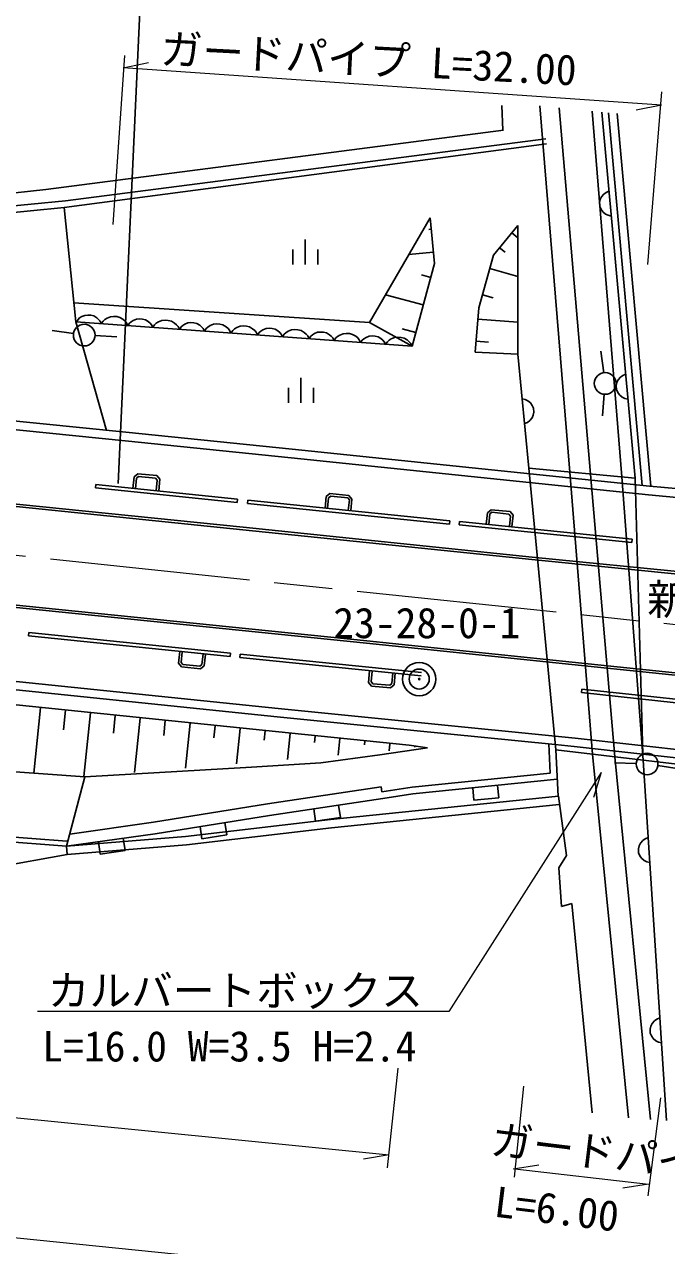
# Model space of a CAD drawing. Units: millimetres, scale not verified. Extents: x 40000 to 680000, y 20000 to 380000.
# Drawn here: x 104930 to 143455, y 243872 to 317139 of the extents above; entities that cross this region are included whole.
import ezdxf
from ezdxf.enums import TextEntityAlignment as Align

# ---------------------------------------------------------------- set-up
doc = ezdxf.new("R2010")
doc.units = ezdxf.units.MM
doc.header["$LTSCALE"] = 1000
doc.linetypes.add('CHAIN', pattern=[18.5, 12, -1.5, 3.5, -1.5])
for name, color, linetype, lineweight in [('M-BGD', 7, 'Continuous', 25), ('M-BMK', 2, 'CHAIN', 13), ('M-BMK-SRVR', 3, 'Continuous', 25), ('M-STR-HTXT', 7, 'Continuous', 13), ('M-STR-STR1', 1, 'Continuous', 25), ('M-STR-STRC', 7, 'Continuous', 25)]:
    doc.layers.add(name, color=color, linetype=linetype, lineweight=lineweight)
doc.styles.add('ＭＳ ゴシック', font='')
doc.styles.get('ＭＳ ゴシック').set_extended_font_data('MS Gothic')

msp = doc.modelspace()

# ---------------------------------------------------------------- linework, layer by layer
at = {"layer": 'M-BGD'}
for p, q in [((133566, 312265), (133640, 310786)), ((137646, 290279), (135860, 312262)), ((138893, 290163), (137014, 312144)), ((138992, 311941), (140774, 289987)), ((141569, 289913), (139567, 311882)), ((139968, 311841), (141986, 289484)), ((140495, 311787), (142513, 289430)), ((106218, 307226), (133679, 310791)), ((136252, 309983), (107322, 306151)), ((107403, 306564), (136214, 310281)), ((106218, 307226), (86822, 305147)), ((139826, 307061), (139685, 306957)), ((140000, 307137), (139826, 307061)), ((90915, 304912), (107403, 306564)), ((139473, 306637), (139429, 306452)), ((139429, 306452), (139451, 306213)), ((139549, 306794), (139473, 306637)), ((139685, 306957), (139549, 306794)), ((107322, 306151), (91327, 304619)), ((108007, 299303), (107322, 306151)), ((125627, 299252), (129265, 305530)), ((129525, 302790), (129265, 305530)), ((139451, 306213), (139527, 306039)), ((139527, 306039), (139631, 305898)), ((139631, 305898), (139794, 305762)), ((139794, 305762), (139951, 305686)), ((139951, 305686), (140136, 305643)), ((129330, 304845), (129183, 304831)), ((134525, 305073), (133074, 303286)), ((134538, 297354), (134525, 305073)), ((121776, 304228), (121776, 302728)), ((134163, 304626), (134527, 304331)), ((121026, 303628), (121026, 302728)), ((122526, 303628), (122526, 302728)), ((129460, 303475), (127994, 303336)), ((133437, 303733), (133764, 303467)), ((128192, 297831), (129525, 302790)), ((133074, 303286), (132184, 300125)), ((129303, 301964), (128757, 302110)), ((132851, 302496), (134530, 302023)), ((125627, 299252), (107893, 300438)), ((128858, 300310), (126593, 300919)), ((132406, 300915), (133044, 300736)), ((108555, 299684), (108369, 299608)), ((108737, 299701), (108555, 299684)), ((108916, 299688), (108737, 299701)), ((109093, 299645), (108916, 299688)), ((132184, 300125), (131972, 297470)), ((128192, 297831), (108007, 299303)), ((108007, 299303), (109853, 292779)), ((108146, 299443), (108046, 299300)), ((108243, 299527), (108146, 299443)), ((108369, 299608), (108243, 299527)), ((109266, 299542), (109093, 299645)), ((109380, 299444), (109266, 299542)), ((109463, 299347), (109380, 299444)), ((109542, 299191), (109463, 299347)), ((109649, 299344), (109542, 299191)), ((109752, 299433), (109649, 299344)), ((109886, 299519), (109752, 299433)), ((110085, 299601), (109886, 299519)), ((110279, 299619), (110085, 299601)), ((110470, 299605), (110279, 299619)), ((110659, 299559), (110470, 299605)), ((110844, 299449), (110659, 299559)), ((110965, 299344), (110844, 299449)), ((111053, 299241), (110965, 299344)), ((111137, 299075), (111053, 299241)), ((111238, 299218), (111137, 299075)), ((111334, 299301), (111238, 299218)), ((111461, 299382), (111334, 299301)), ((111647, 299459), (111461, 299382)), ((111828, 299476), (111647, 299459)), ((112008, 299462), (111828, 299476)), ((112185, 299419), (112008, 299462)), ((112358, 299317), (112185, 299419)), ((112471, 299218), (112358, 299317)), ((112555, 299122), (112471, 299218)), ((112633, 298966), (112555, 299122)), ((112741, 299118), (112633, 298966)), ((112844, 299207), (112741, 299118)), ((112978, 299293), (112844, 299207)), ((113177, 299375), (112978, 299293)), ((113371, 299393), (113177, 299375)), ((113562, 299379), (113371, 299393)), ((113751, 299333), (113562, 299379)), ((113936, 299224), (113751, 299333)), ((114056, 299119), (113936, 299224)), ((114145, 299016), (114056, 299119)), ((114229, 298849), (114145, 299016)), ((114330, 298992), (114229, 298849)), ((114426, 299076), (114330, 298992)), ((114552, 299157), (114426, 299076)), ((114738, 299233), (114552, 299157)), ((114920, 299250), (114738, 299233)), ((115100, 299237), (114920, 299250)), ((115277, 299194), (115100, 299237)), ((115450, 299091), (115277, 299194)), ((115563, 298993), (115450, 299091)), ((115646, 298896), (115563, 298993)), ((115935, 298981), (115833, 298893)), ((116070, 299068), (115935, 298981)), ((116268, 299150), (116070, 299068)), ((116462, 299168), (116268, 299150)), ((116654, 299154), (116462, 299168)), ((116843, 299108), (116654, 299154)), ((117027, 298998), (116843, 299108)), ((117148, 298893), (117027, 298998)), ((117666, 298951), (117531, 298865)), ((117864, 299033), (117666, 298951)), ((118058, 299051), (117864, 299033)), ((118250, 299037), (118058, 299051)), ((118439, 298991), (118250, 299037)), ((118623, 298882), (118439, 298991)), ((128192, 297831), (125627, 299252)), ((132131, 299462), (134535, 299270)), ((107874, 298588), (106586, 298769)), ((109167, 298465), (110465, 298401)), ((115725, 298740), (115646, 298896)), ((115833, 298893), (115725, 298740)), ((117237, 298790), (117148, 298893)), ((117321, 298624), (117237, 298790)), ((117428, 298776), (117321, 298624)), ((117531, 298865), (117428, 298776)), ((118744, 298777), (118623, 298882)), ((118833, 298674), (118744, 298777)), ((118917, 298507), (118833, 298674)), ((119017, 298650), (118917, 298507)), ((119114, 298734), (119017, 298650)), ((119240, 298815), (119114, 298734)), ((119426, 298891), (119240, 298815)), ((119608, 298908), (119426, 298891)), ((119787, 298895), (119608, 298908)), ((119965, 298852), (119787, 298895)), ((120138, 298749), (119965, 298852)), ((120251, 298651), (120138, 298749)), ((120334, 298554), (120251, 298651)), ((120413, 298398), (120334, 298554)), ((120520, 298551), (120413, 298398)), ((120623, 298640), (120520, 298551)), ((120758, 298726), (120623, 298640)), ((120956, 298808), (120758, 298726)), ((121150, 298826), (120956, 298808)), ((121341, 298812), (121150, 298826)), ((121530, 298766), (121341, 298812)), ((121715, 298656), (121530, 298766)), ((121836, 298551), (121715, 298656)), ((121924, 298448), (121836, 298551)), ((122009, 298282), (121924, 298448)), ((122109, 298425), (122009, 298282)), ((122206, 298508), (122109, 298425)), ((122332, 298589), (122206, 298508)), ((122518, 298666), (122332, 298589)), ((122700, 298683), (122518, 298666)), ((122879, 298669), (122700, 298683)), ((123056, 298626), (122879, 298669)), ((123229, 298524), (123056, 298626)), ((123342, 298425), (123229, 298524)), ((123426, 298329), (123342, 298425)), ((123505, 298173), (123426, 298329)), ((123612, 298325), (123505, 298173)), ((123715, 298414), (123612, 298325)), ((123849, 298500), (123715, 298414)), ((124048, 298582), (123849, 298500)), ((124242, 298600), (124048, 298582)), ((124433, 298586), (124242, 298600)), ((124622, 298540), (124433, 298586)), ((124807, 298431), (124622, 298540)), ((124927, 298326), (124807, 298431)), ((125016, 298223), (124927, 298326)), ((125100, 298056), (125016, 298223)), ((125201, 298199), (125100, 298056)), ((125297, 298283), (125201, 298199)), ((125424, 298364), (125297, 298283)), ((125610, 298440), (125424, 298364)), ((125791, 298457), (125610, 298440)), ((125971, 298444), (125791, 298457)), ((126148, 298401), (125971, 298444)), ((126321, 298298), (126148, 298401)), ((126434, 298200), (126321, 298298)), ((126517, 298103), (126434, 298200)), ((126941, 298275), (126806, 298188)), ((127140, 298357), (126941, 298275)), ((127333, 298375), (127140, 298357)), ((127525, 298361), (127333, 298375)), ((127714, 298315), (127525, 298361)), ((128414, 298657), (127601, 298876)), ((127899, 298205), (127714, 298315)), ((128019, 298100), (127899, 298205)), ((126596, 297947), (126517, 298103)), ((126704, 298100), (126596, 297947)), ((126806, 298188), (126704, 298100)), ((128108, 297997), (128019, 298100)), ((128192, 297831), (128108, 297997)), ((134538, 297354), (131972, 297470)), ((132025, 298134), (132779, 298074)), ((139682, 296242), (139503, 297529)), ((135185, 290509), (134538, 297354)), ((140827, 296076), (140686, 295973)), ((141001, 296152), (140827, 296076)), ((120767, 295342), (120767, 294442)), ((121517, 295942), (121517, 294442)), ((122267, 295342), (122267, 294442)), ((140474, 295652), (140431, 295467)), ((140431, 295467), (140452, 295228)), ((140550, 295810), (140474, 295652)), ((140686, 295973), (140550, 295810)), ((134976, 294635), (134791, 294678)), ((135134, 294560), (134976, 294635)), ((135297, 294425), (135134, 294560)), ((139716, 294950), (139604, 293655)), ((140452, 295228), (140528, 295055)), ((140528, 295055), (140632, 294913)), ((140632, 294913), (140795, 294778)), ((140795, 294778), (140952, 294702)), ((140952, 294702), (141137, 294658)), ((111020, 292668), (99057, 293877)), ((135401, 294284), (135297, 294425)), ((135478, 294110), (135401, 294284)), ((135458, 293686), (135500, 293871)), ((135500, 293871), (135478, 294110)), ((110968, 292151), (99004, 293360)), ((134932, 293185), (135106, 293261)), ((135106, 293261), (135247, 293365)), ((135247, 293365), (135382, 293529)), ((135382, 293529), (135458, 293686)), ((120990, 291655), (111020, 292668)), ((120937, 291138), (110968, 292151)), ((132954, 290412), (120990, 291655)), ((132901, 289895), (120937, 291138)), ((111511, 289996), (111729, 290176)), ((111729, 290176), (112874, 290066)), ((142428, 289438), (132954, 290412)), ((139020, 273360), (137646, 290279)), ((138893, 290163), (140342, 273204)), ((111444, 289300), (111511, 289996)), ((111593, 289285), (111654, 289920)), ((111654, 289920), (111777, 290021)), ((111777, 290021), (112798, 289923)), ((112798, 289923), (112899, 289800)), ((112899, 289800), (112837, 289166)), ((112874, 290066), (113054, 289848)), ((113054, 289848), (112987, 289151)), ((142377, 288921), (132901, 289895)), ((142048, 273005), (140774, 289987)), ((147964, 288919), (142428, 289438)), ((122966, 288124), (123037, 288820)), ((123037, 288820), (123256, 288999)), ((123115, 288108), (123180, 288743)), ((123180, 288743), (123303, 288843)), ((123256, 288999), (124400, 288882)), ((123303, 288843), (124323, 288739)), ((124323, 288739), (124423, 288616)), ((124400, 288882), (124579, 288663)), ((147916, 288401), (142377, 288921)), ((118036, 286825), (102958, 288357)), ((118051, 286974), (102973, 288506)), ((124423, 288616), (124358, 287981)), ((124579, 288663), (124508, 287966)), ((132704, 287842), (132923, 288022)), ((132923, 288022), (134068, 287908)), ((132635, 287146), (132704, 287842)), ((132785, 287131), (132848, 287766)), ((132848, 287766), (132970, 287866)), ((132970, 287866), (133991, 287765)), ((133991, 287765), (134091, 287642)), ((134091, 287642), (134028, 287008)), ((134068, 287908), (134247, 287689)), ((134247, 287689), (134178, 286993)), ((135368, 285031), (118036, 286825)), ((135383, 285180), (118051, 286974)), ((149173, 283654), (135368, 285031)), ((149187, 283803), (135383, 285180)), ((85494, 284097), (106987, 281890)), ((85509, 284247), (107002, 282040)), ((106987, 281890), (125448, 280013)), ((107002, 282040), (125463, 280163)), ((125448, 280013), (139313, 278570)), ((125463, 280163), (139328, 278719)), ((114175, 278820), (114252, 279516)), ((114331, 278865), (114402, 279499)), ((115644, 279361), (115574, 278727)), ((115793, 279345), (115716, 278649)), ((95434, 278653), (120144, 276103)), ((114352, 278599), (114175, 278820)), ((114430, 278741), (114331, 278865)), ((115495, 278472), (114352, 278599)), ((115450, 278628), (114430, 278741)), ((115574, 278727), (115450, 278628)), ((115716, 278649), (115495, 278472)), ((139313, 278570), (154095, 277034)), ((139328, 278719), (154110, 277183)), ((120094, 275605), (95382, 278156)), ((125570, 277659), (125635, 278356)), ((125725, 277707), (125785, 278342)), ((125827, 277585), (125725, 277707)), ((127029, 278226), (126970, 277590)), ((127179, 278212), (127114, 277515)), ((95290, 277261), (120002, 274710)), ((125751, 277441), (125570, 277659)), ((126896, 277334), (125751, 277441)), ((126848, 277489), (125827, 277585)), ((126970, 277590), (126848, 277489)), ((127114, 277515), (126896, 277334)), ((105891, 276143), (105485, 272218)), ((107389, 275988), (107268, 274825)), ((108886, 275834), (108491, 272006)), ((110384, 275679), (110274, 274613)), ((111881, 275524), (111544, 272256)), ((128100, 274798), (120094, 275605)), ((120144, 276103), (128151, 275295)), ((108550, 272002), (67352, 274900)), ((113379, 275369), (113286, 274474)), ((114876, 275215), (114597, 272515)), ((116374, 275060), (116299, 274335)), ((117872, 274905), (117651, 272774)), ((119369, 274750), (119312, 274196)), ((128101, 274798), (136778, 273930)), ((128151, 275295), (137970, 274313)), ((120002, 274710), (128010, 273902)), ((120867, 274595), (120705, 273032)), ((122364, 274441), (122325, 274057)), ((123862, 274286), (123759, 273291)), ((125359, 274131), (125337, 273918)), ((137970, 274313), (145335, 273497)), ((126251, 273309), (122719, 272839)), ((129103, 273744), (126251, 273309)), ((126857, 273976), (126813, 273550)), ((128010, 273902), (129103, 273744)), ((128355, 273822), (128350, 273779)), ((136479, 272208), (136389, 273968)), ((136808, 273620), (136948, 270837)), ((136808, 273620), (145114, 272643)), ((139020, 273360), (141169, 251532)), ((142022, 273361), (145278, 273000)), ((118560, 272580), (108550, 272002)), ((122719, 272839), (118560, 272580)), ((141639, 272788), (140340, 272834)), ((140342, 273204), (142485, 251442)), ((142048, 273005), (143452, 251376)), ((142931, 272667), (144216, 272472)), ((108550, 272002), (107456, 267828)), ((128189, 271367), (136479, 272208)), ((128239, 270970), (136897, 271848)), ((107480, 268127), (66948, 271315)), ((119520, 270375), (126331, 271395)), ((126331, 271395), (126377, 271099)), ((126377, 271099), (128189, 271367)), ((131822, 271333), (131898, 270587)), ((133390, 270738), (133314, 271485)), ((107456, 267828), (66914, 271017)), ((112676, 269276), (119520, 270375)), ((119627, 269684), (126435, 270703)), ((136967, 270839), (123292, 269436)), ((126435, 270703), (128239, 270970)), ((131898, 270587), (133390, 270738)), ((137448, 267266), (136967, 270839)), ((112781, 268584), (119627, 269684)), ((122289, 270082), (122400, 269341)), ((137018, 270341), (123346, 268939)), ((123884, 269563), (123773, 270304)), ((107649, 268563), (112676, 269276)), ((123292, 269436), (114600, 268410)), ((123346, 268939), (114649, 267912)), ((115464, 269015), (115583, 268274)), ((117064, 268512), (116945, 269253)), ((122400, 269341), (123884, 269563)), ((107456, 267828), (112781, 268584)), ((114600, 268410), (107456, 267828)), ((114600, 268410), (107456, 267828)), ((110967, 267569), (110861, 268311)), ((115583, 268274), (117064, 268512)), ((142030, 268175), (141891, 268016)), ((142174, 268275), (142030, 268175)), ((142350, 268346), (142174, 268275)), ((107456, 267828), (107497, 267330)), ((114649, 267912), (107497, 267330)), ((109376, 268101), (109482, 267358)), ((109482, 267358), (110967, 267569)), ((141810, 267860), (141762, 267677)), ((141762, 267677), (141778, 267437)), ((141778, 267437), (141849, 267261)), ((141891, 268016), (141810, 267860)), ((107497, 267330), (65207, 259853)), ((136999, 266533), (137448, 267266)), ((141849, 267261), (141949, 267118)), ((141949, 267118), (142108, 266978)), ((142108, 266978), (142264, 266898)), ((142264, 266898), (142447, 266849)), ((137147, 264207), (136999, 266533)), ((137771, 264395), (137147, 264207)), ((138982, 251837), (137771, 264395)), ((142593, 257201), (142513, 257045)), ((142733, 257360), (142593, 257201)), ((142876, 257460), (142733, 257360)), ((143052, 257531), (142876, 257460)), ((142513, 257045), (142464, 256862)), ((142464, 256862), (142480, 256622)), ((142480, 256622), (142551, 256447)), ((142551, 256447), (142651, 256303)), ((142651, 256303), (142810, 256163)), ((142810, 256163), (142966, 256083)), ((142966, 256083), (143149, 256035))]:
    msp.add_line(p, q, dxfattribs=at)
for centre in [(108517, 298497), (139771, 295598), (142288, 272765)]:
    msp.add_circle(centre, 650, dxfattribs=at)
at = {"layer": 'M-BMK'}
msp.add_line((69695, 288943), (147947, 280717), dxfattribs=at)
at = {"layer": 'M-BMK-SRVR'}
for radius in [1000, 600, 40]:
    msp.add_circle((128615, 277863), radius, dxfattribs=at)
at = {"layer": 'M-STR-HTXT'}
for p, q in [((110254, 305138), (110948, 315273)), ((110855, 314530), (112381, 314846)), ((143160, 312302), (110855, 314530)), ((142329, 302733), (143180, 313096)), ((143160, 312302), (141634, 311986)), ((139521, 272249), (130387, 257915)), ((139521, 272249), (139069, 270759)), ((130387, 257915), (105714, 257915)), ((65135, 255425), (126814, 249323)), ((127333, 254516), (126684, 248543)), ((134862, 253444), (134306, 247967)), ((143084, 252734), (142330, 246851)), ((126814, 249323), (125280, 249052)), ((148454, 239861), (64521, 248381)), ((134253, 248470), (135790, 248720)), ((134354, 248470), (142374, 247556)), ((142374, 247556), (140836, 247309))]:
    msp.add_line(p, q, dxfattribs=at)
at = {"layer": 'M-STR-STR1'}
for p, q in [((135185, 290509), (141569, 289913)), ((135185, 290509), (136808, 273620)), ((142021, 273357), (141569, 289913)), ((136778, 273930), (137918, 273816)), ((137918, 273816), (142021, 273357))]:
    msp.add_line(p, q, dxfattribs=at)
at = {"layer": 'M-STR-STRC'}
for p, q in [((112441, 330876), (110554, 289593)), ((109203, 289338), (109224, 289537)), ((109224, 289537), (117720, 288656)), ((109203, 289338), (117700, 288457)), ((117700, 288457), (117720, 288656)), ((118321, 288401), (118341, 288600)), ((118321, 288401), (130441, 287152)), ((118341, 288600), (130462, 287351)), ((130441, 287152), (130462, 287351)), ((131007, 287107), (131027, 287306)), ((131027, 287306), (141394, 286250)), ((131007, 287107), (141374, 286051)), ((141374, 286051), (141394, 286250)), ((105179, 280447), (105199, 280646)), ((117299, 279409), (105199, 280646)), ((117279, 279210), (105179, 280447)), ((117299, 279409), (117279, 279210)), ((117856, 279159), (117877, 279358)), ((128735, 278047), (117856, 279159)), ((128755, 278246), (117877, 279358)), ((138356, 277053), (138377, 277252)), ((150477, 275749), (138356, 277053)), ((150499, 275947), (138377, 277252))]:
    msp.add_line(p, q, dxfattribs=at)

# ---------------------------------------------------------------- texts
at = {"layer": 'M-BMK-SRVR', "style": 'ＭＳ ゴシック'}
msp.add_text('23-28-0-1', height=1833, dxfattribs=at).set_placement((123461, 279765), align=Align.BOTTOM_LEFT)
at = {"layer": 'M-STR-HTXT', "style": 'ＭＳ ゴシック'}
for s, rotation, p in [('ガードパイプ L=32.00', 357, (113034, 314232)), ('ガードパイプ', 353, (132775, 248825)), ('L=6.00', 353, (132978, 245069))]:
    msp.add_text(s, height=1833, rotation=rotation, dxfattribs=at).set_placement(p, align=Align.BOTTOM_LEFT)
for s, p in [('カルバートボックス', (106334, 257705)), ('L=16.0 W=3.5 H=2.4', (106003, 254367))]:
    msp.add_text(s, height=1833, dxfattribs=at).set_placement(p, align=Align.BOTTOM_LEFT)
at = {"layer": 'M-STR-STR1', "style": 'ＭＳ ゴシック'}
msp.add_text('新川2号B橋', height=1833, dxfattribs=at).set_placement((142289, 281179), align=Align.BOTTOM_LEFT)

doc.saveas('drawing.dxf')
